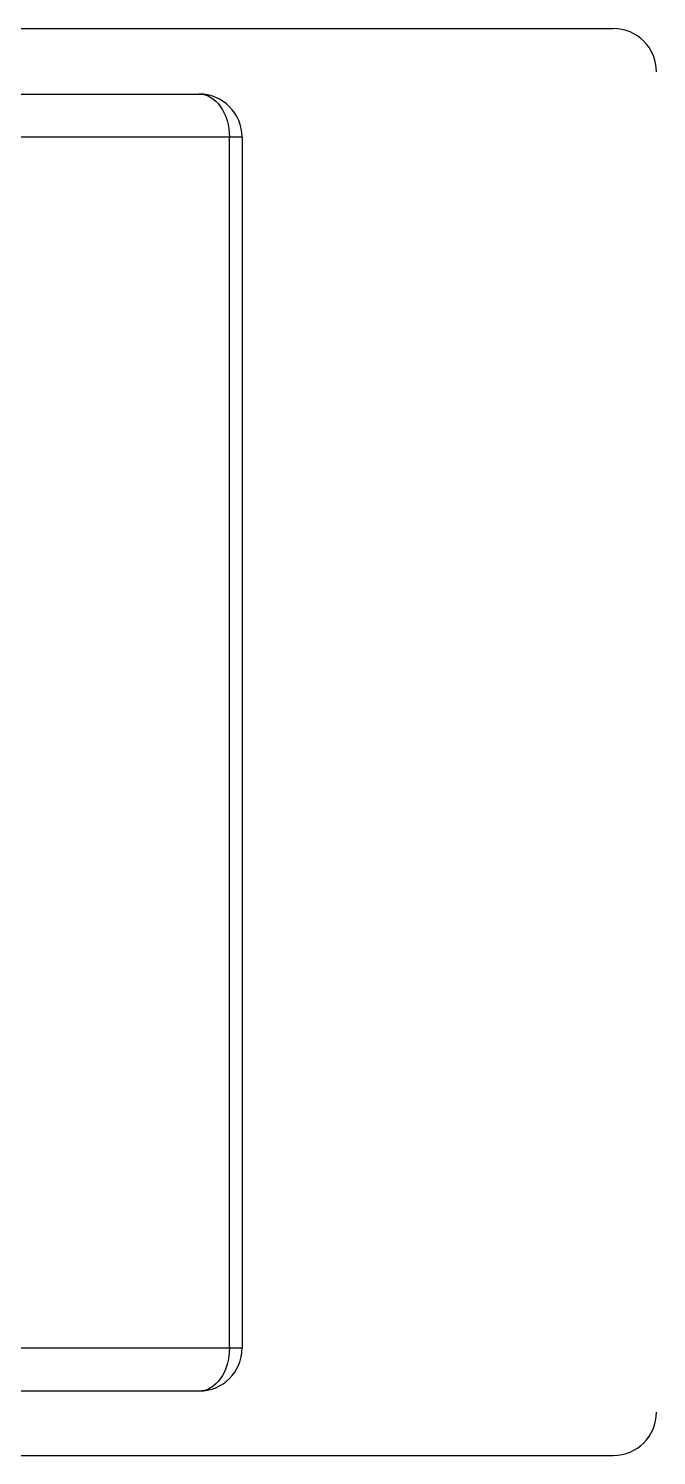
# Model space of a CAD drawing. Extents: x 0 to 11, y 0 to 8.5.
# Drawn here: x 4.7872 to 4.9779, y 6.1144 to 6.5475 of the extents above; entities that cross this region are included whole.
import ezdxf

# ---------------------------------------------------------------- set-up
doc = ezdxf.new("R2010")
doc.units = 0
doc.header["$LTSCALE"] = 0.5
doc.header["$MEASUREMENT"] = 0
doc.layers.add('TANGENT_LINES', color=7, linetype='CONTINUOUS')
doc.layers.add('VISIBLE', color=7, linetype='CONTINUOUS')

msp = doc.modelspace()

# ---------------------------------------------------------------- linework, layer by layer
at = {"layer": 'TANGENT_LINES'}
for p, q in [((4.8482, 6.51448), (4.63012, 6.51448)), ((4.8482, 6.14703), (4.8482, 6.51448)), ((4.85204, 6.51448), (4.8482, 6.51448)), ((4.63012, 6.14703), (4.8482, 6.14703)), ((4.8482, 6.14703), (4.85204, 6.14703))]:
    msp.add_line(p, q, dxfattribs=at)
at = {"layer": 'TANGENT_LINES', "extrusion": (0, 0, -1)}
for centre, start_param, end_param in [((4.83892, 6.51448), 0, 1.570796), ((4.83892, 6.14703), 1.570796, 3.141593)]:
    msp.add_ellipse(centre, major_axis=(0, 0.01312), ratio=0.707107, start_param=start_param, end_param=end_param, dxfattribs=at)
at = {"layer": 'VISIBLE'}
for p, q in [((4.22486, 6.54748), (4.96474, 6.54748)), ((4.62351, 6.52761), (4.83892, 6.52761)), ((4.85204, 6.51448), (4.85204, 6.14703)), ((4.83892, 6.1339), (4.62351, 6.1339)), ((4.22486, 6.11441), (4.96474, 6.11441))]:
    msp.add_line(p, q, dxfattribs=at)
for centre, start, end in [((4.96474, 6.53436), 0, 90), ((4.83892, 6.51448), 0, 90), ((4.83892, 6.14703), 270, 0), ((4.96474, 6.12753), 270, 0)]:
    msp.add_arc(centre, 0.01312, start, end, dxfattribs=at)

doc.saveas('drawing.dxf')
